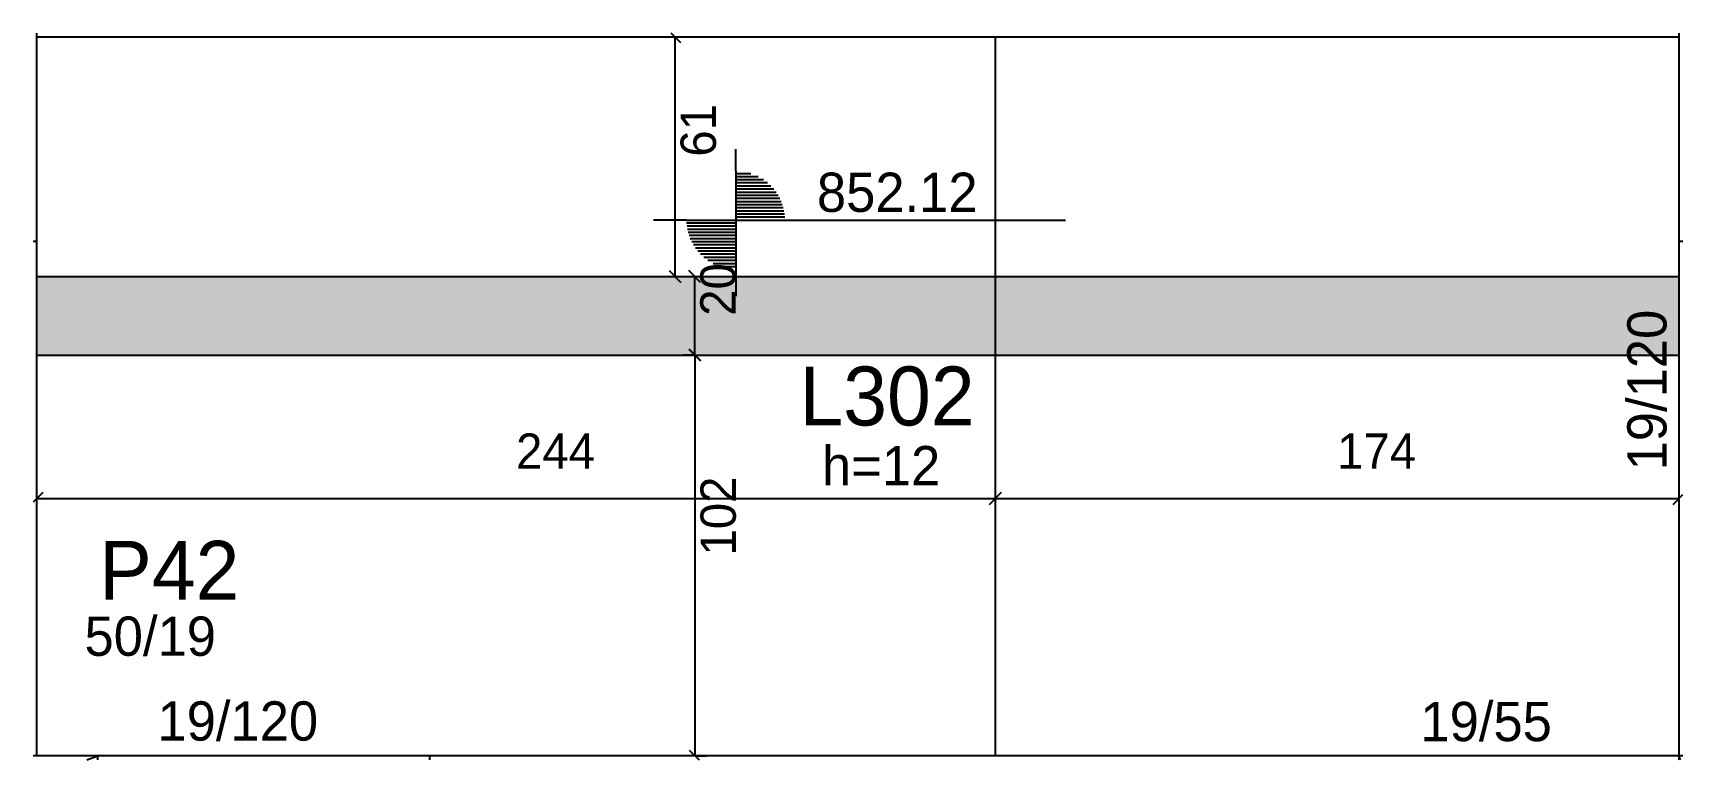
# Model space of a CAD drawing. Header units: metres. Extents: x 3166 to 3586, y 2610 to 2795.
import ezdxf

# ---------------------------------------------------------------- set-up
doc = ezdxf.new("R2010")
doc.units = ezdxf.units.M
for name, color, linetype in [('1', 7, 'Continuous'), ('3', 7, 'Continuous'), ('4', 7, 'Continuous'), ('7', 7, 'Continuous'), ('Hachura', 7, 'Continuous'), ('Painéis', 7, 'Continuous')]:
    doc.layers.add(name, color=color, linetype=linetype)

msp = doc.modelspace()

# ---------------------------------------------------------------- hatches: boundary and pattern name
at = {"layer": 'Hachura'}
h = msp.add_hatch(color=7, dxfattribs=at)
h.dxf.hatch_style = 1
h.paths.add_polyline_path([(3167.07, 2712.94), (3585.07, 2712.94), (3585.07, 2732.94), (3167.07, 2732.94), (3167.07, 2712.94)])

# ---------------------------------------------------------------- linework, layer by layer
at = {"layer": '1', "color": 1, "lineweight": 25}
for p, q in [((3179.83, 2609.9), (3182.57, 2610.94)), ((3585.46, 2609.9), (3585.07, 2610.94))]:
    msp.add_line(p, q, dxfattribs=at)
at = {"layer": '3', "color": 3, "lineweight": 25}
for p, q in [((3167.07, 2793.94), (3585.07, 2793.94)), ((3344.98, 2759.8), (3344.98, 2765.31)), ((3344.98, 2759.8), (3344.98, 2734.8)), ((3344.98, 2759.19), (3348.83, 2759.19)), ((3344.98, 2758.4), (3350.73, 2758.4)), ((3344.98, 2757.61), (3352.05, 2757.61)), ((3344.98, 2756.82), (3353.09, 2756.82)), ((3344.98, 2756.02), (3353.94, 2756.02)), ((3344.98, 2755.23), (3354.64, 2755.23)), ((3344.98, 2754.44), (3355.24, 2754.44)), ((3344.98, 2753.64), (3355.75, 2753.64)), ((3344.98, 2752.85), (3356.18, 2752.85)), ((3344.98, 2752.06), (3356.54, 2752.06)), ((3344.98, 2751.27), (3356.83, 2751.27)), ((3332.48, 2747.3), (3324.05, 2747.3)), ((3332.48, 2747.3), (3357.48, 2747.3)), ((3344.98, 2750.47), (3357.07, 2750.47)), ((3344.98, 2749.68), (3357.25, 2749.68)), ((3344.98, 2748.89), (3357.38, 2748.89)), ((3344.98, 2748.09), (3357.48, 2748.09)), ((3357.48, 2747.3), (3428.9, 2747.3)), ((3344.98, 2746.51), (3332.48, 2746.51)), ((3344.98, 2745.72), (3332.58, 2745.72)), ((3344.98, 2744.92), (3332.71, 2744.92)), ((3344.98, 2744.13), (3332.89, 2744.13)), ((3344.98, 2743.34), (3333.13, 2743.34)), ((3344.98, 2742.54), (3333.42, 2742.54)), ((3344.98, 2741.75), (3333.78, 2741.75)), ((3344.98, 2740.96), (3334.21, 2740.96)), ((3344.98, 2740.17), (3334.72, 2740.17)), ((3344.98, 2739.37), (3335.32, 2739.37)), ((3344.98, 2738.58), (3336.03, 2738.58)), ((3344.98, 2737.79), (3336.87, 2737.79)), ((3344.98, 2736.99), (3337.91, 2736.99)), ((3344.98, 2736.2), (3339.23, 2736.2)), ((3344.98, 2735.41), (3341.13, 2735.41)), ((3344.98, 2734.8), (3344.98, 2727.93)), ((3267.07, 2609.9), (3267.07, 2610.94))]:
    msp.add_line(p, q, dxfattribs=at)
for points in [[(3167.07, 2610.94), (3167.07, 2741.94)], [(3585.07, 2741.94), (3585.07, 2610.94)], [(3585.07, 2610.94), (3167.07, 2610.94)]]:
    msp.add_lwpolyline(points, dxfattribs=at)
at = {"layer": '7', "color": 7, "lineweight": 25}
for points in [[(3167.07, 2741.94), (3167.07, 2794.9)], [(3585.07, 2794.9), (3585.07, 2741.94)], [(3166.1, 2741.94), (3167.07, 2741.94)], [(3585.07, 2741.94), (3586.1, 2741.94)], [(3182.57, 2610.94), (3166.1, 2610.94)], [(3182.57, 2609.9), (3182.57, 2610.94)], [(3586.1, 2610.94), (3585.07, 2610.94)], [(3585.07, 2610.94), (3585.07, 2609.9)]]:
    msp.add_lwpolyline(points, dxfattribs=at)
at = {"layer": 'Painéis', "color": 0, "lineweight": 25}
for p, q in [((3331.02, 2792.44), (3328.56, 2794.9)), ((3328.02, 2734.44), (3331.02, 2731.44)), ((3336.03, 2731.44), (3333.03, 2734.44)), ((3333.03, 2714.44), (3336.03, 2711.44)), ((3336.1, 2711.44), (3333.1, 2714.44)), ((3168.57, 2677.94), (3166.1, 2675.47)), ((3409.57, 2674.94), (3412.57, 2677.94)), ((3412.57, 2677.94), (3409.57, 2674.94)), ((3583.57, 2674.94), (3586.1, 2677.47)), ((3333.1, 2612.44), (3335.64, 2609.9))]:
    msp.add_line(p, q, dxfattribs=at)
at = {"layer": 'Painéis', "color": 4, "lineweight": 25}
for p, q in [((3329.52, 2732.94), (3329.52, 2793.94)), ((3334.53, 2712.94), (3334.53, 2732.94)), ((3333.98, 2712.94), (3331.6, 2712.94)), ((3332.52, 2712.94), (3337.53, 2712.94)), ((3334.6, 2712.94), (3334.6, 2610.94)), ((3167.07, 2676.44), (3411.07, 2676.44)), ((3411.07, 2676.44), (3585.07, 2676.44)), ((3334.9, 2610.94), (3337.6, 2610.94))]:
    msp.add_line(p, q, dxfattribs=at)
at = {"layer": 'Painéis', "color": 200, "lineweight": 25}
for p, q in [((3411.07, 2610.94), (3411.07, 2793.94)), ((3167.07, 2732.94), (3585.07, 2732.94)), ((3167.07, 2712.94), (3585.07, 2712.94))]:
    msp.add_line(p, q, dxfattribs=at)

# ---------------------------------------------------------------- texts
at = {"layer": '3', "color": 3, "lineweight": 25}
for s, p in [('852.12', (3365.64, 2749.37)), ('h=12', (3366.92, 2679.8)), ('50/19', (3179.21, 2636.41)), ('19/120', (3197.78, 2614.83)), ('19/55', (3519.26, 2614.69))]:
    msp.add_text(s, height=10, dxfattribs=at).set_placement(p)
msp.add_text('19/120', height=10, rotation=90, dxfattribs=at).set_placement((3581.91, 2683.58))
at = {"layer": '4', "color": 4, "lineweight": 25}
for s, p in [('L302', (3361.18, 2695.03)), ('P42', (3182.95, 2650.66))]:
    msp.add_text(s, height=15, dxfattribs=at).set_placement(p)
at = {"layer": 'Painéis', "color": 240, "lineweight": 25}
for s, p in [('61', (3339.93, 2763.44)), ('20', (3344.94, 2722.94)), ('102', (3345.01, 2661.94))]:
    msp.add_text(s, height=9, rotation=90, dxfattribs=at).set_placement(p)
for s, p in [('244', (3289.07, 2684)), ('174', (3498.07, 2684))]:
    msp.add_text(s, height=9, dxfattribs=at).set_placement(p)

doc.saveas('drawing.dxf')
